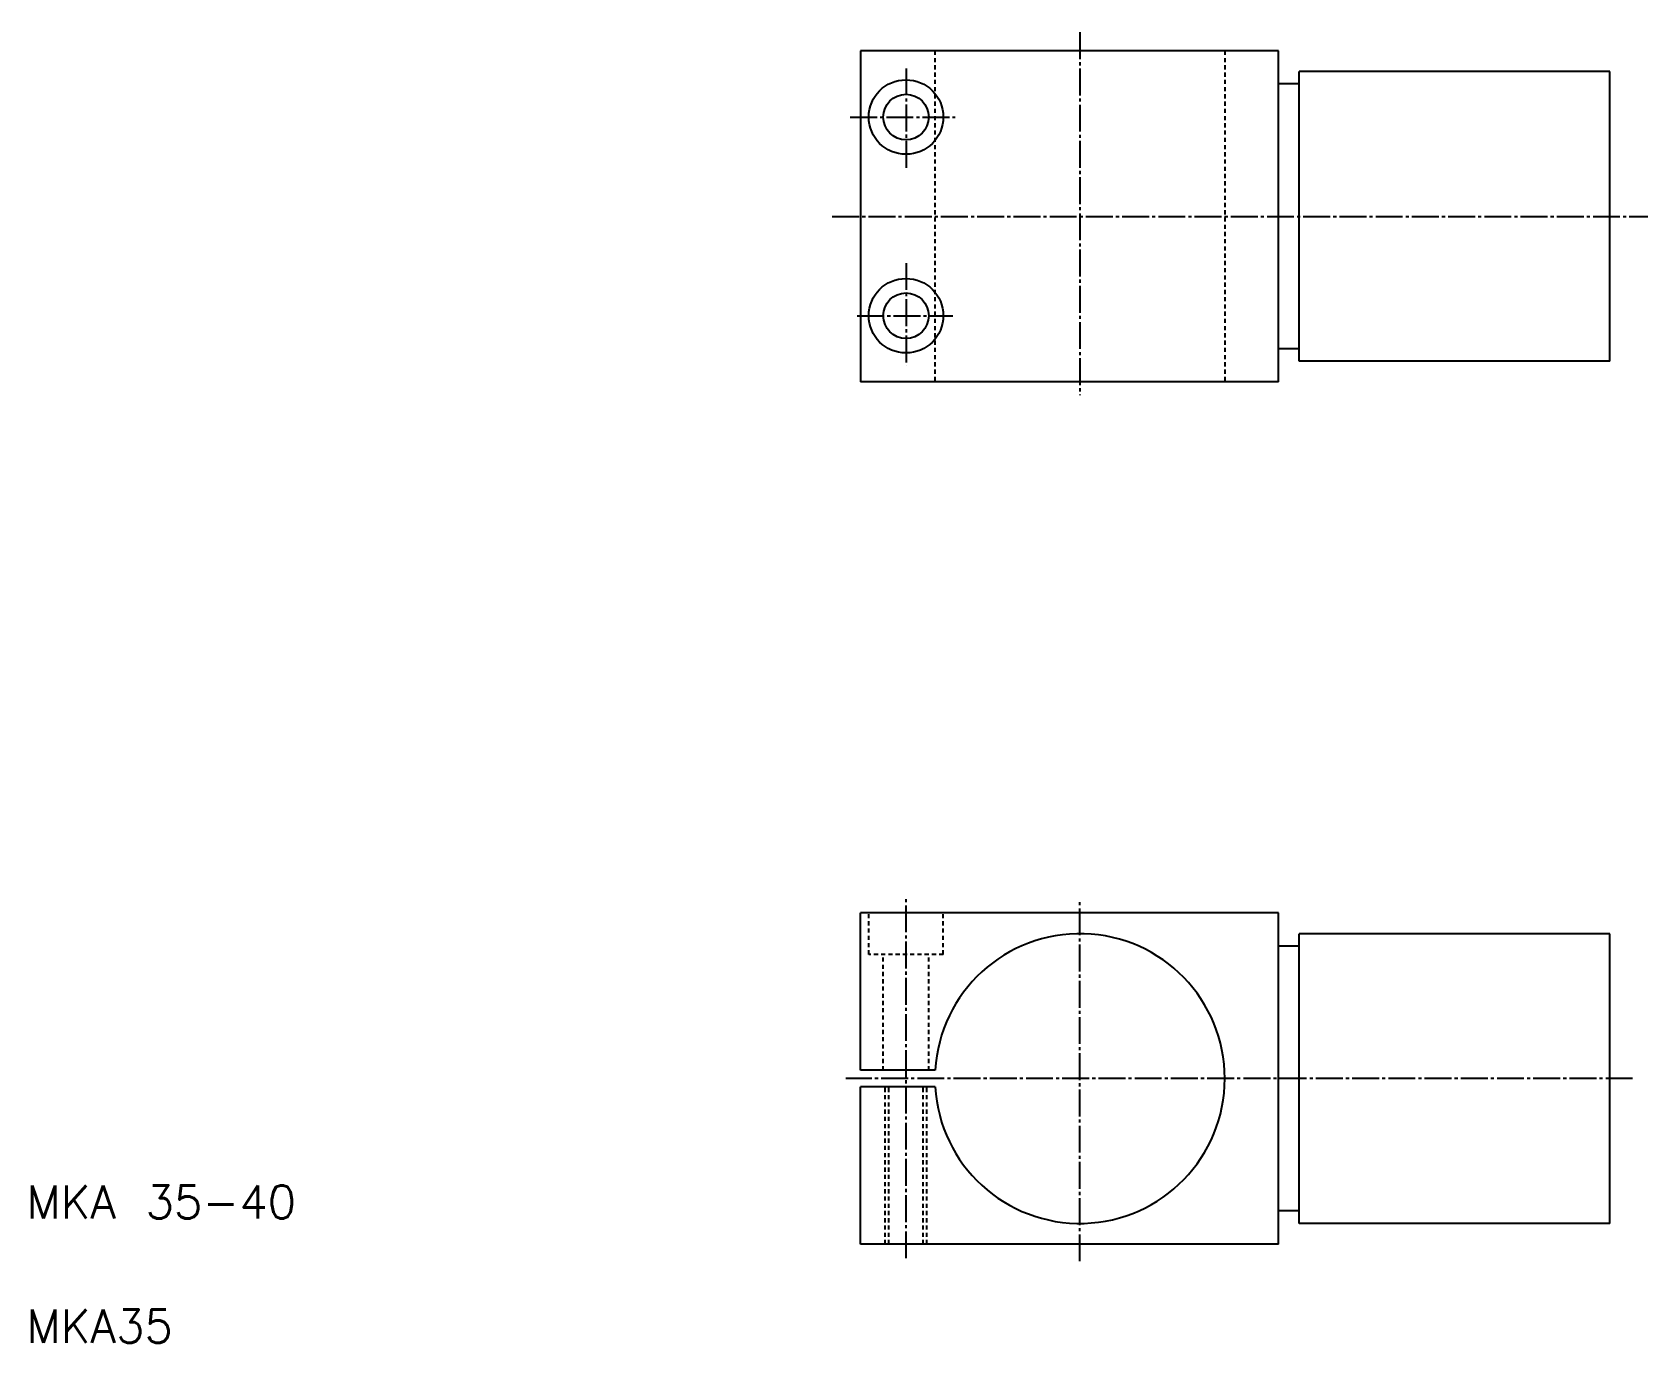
# Model space of a CAD drawing. Extents: x 11 to 206, y 10 to 168.
import ezdxf

# ---------------------------------------------------------------- set-up
doc = ezdxf.new("R2010")
doc.units = 0
doc.header["$LTSCALE"] = 0.25
doc.linetypes.add('CENTER', pattern=[17.5, 13, -1.5, 1.5, -1.5])
doc.linetypes.add('DASHED', pattern=[3.5, 2, -1.5])
doc.layers.get('0').update_dxf_attribs({"linetype": 'CONTINUOUS'})
doc.layers.add('CENTER', color=1, linetype='CENTER')
doc.styles.get("Standard").update_dxf_attribs({"font": 'txt', "bigfont": 'BIGFONT'})

msp = doc.modelspace()

# ---------------------------------------------------------------- linework, layer by layer
for p, q in [((110.7, 166.06), (110.7, 126.06)), ((161.2, 166.06), (110.7, 166.06)), ((161.2, 126.06), (161.2, 166.06)), ((163.7, 162.06), (161.2, 162.06)), ((163.7, 128.56), (163.7, 163.56)), ((201.2, 163.56), (163.7, 163.56)), ((201.2, 128.56), (201.2, 163.56)), ((163.7, 130.06), (161.2, 130.06)), ((201.2, 128.56), (163.7, 128.56)), ((161.2, 126.06), (110.7, 126.06)), ((110.7, 42.91), (110.7, 61.91)), ((161.2, 61.91), (110.7, 61.91)), ((161.2, 21.91), (161.2, 61.91)), ((163.7, 24.41), (163.7, 59.41)), ((201.2, 59.41), (163.7, 59.41)), ((201.2, 24.41), (201.2, 59.41)), ((163.7, 57.91), (161.2, 57.91)), ((110.7, 52.41), (110.7, 52.41)), ((110.7, 47.66), (110.7, 47.66)), ((119.73, 42.91), (110.7, 42.91)), ((119.73, 40.91), (110.7, 40.91)), ((110.7, 21.91), (110.7, 40.91)), ((163.7, 25.91), (161.2, 25.91)), ((201.2, 24.41), (163.7, 24.41)), ((161.2, 21.91), (110.7, 21.91))]:
    msp.add_line(p, q)
at = {"color": 3, "linetype": 'DASHED'}
for p, q in [((119.7, 166.06), (119.7, 126.06)), ((154.7, 166.06), (154.7, 126.06)), ((111.7, 56.91), (111.7, 61.91)), ((120.7, 56.91), (120.7, 61.91)), ((120.7, 56.91), (111.7, 56.91)), ((113.45, 42.91), (113.45, 56.91)), ((118.95, 42.91), (118.95, 56.91)), ((113.7, 21.91), (113.7, 40.91)), ((114.13, 21.91), (114.13, 40.91)), ((118.27, 21.91), (118.27, 40.91)), ((118.7, 21.91), (118.7, 40.91))]:
    msp.add_line(p, q, dxfattribs=at)
for centre, radius in [((116.2, 158.06), 4.5), ((116.2, 158.06), 2.75), ((116.2, 134.06), 4.5), ((116.2, 134.06), 2.75)]:
    msp.add_circle(centre, radius)
msp.add_arc((137.2, 41.91), 17.5, 183.2758, 176.7242)
at = {"layer": 'CENTER', "color": 1, "linetype": 'CENTER'}
for p, q in [((137.2, 168.3), (137.2, 124.46)), ((116.2, 163.94), (116.2, 151.94)), ((109.46, 158.06), (122.12, 158.06)), ((107.3, 146.06), (205.77, 146.06)), ((116.2, 140.42), (116.2, 128.04)), ((110.31, 134.06), (121.84, 134.06)), ((116.2, 20.2), (116.2, 63.62)), ((137.2, 19.84), (137.2, 63.49)), ((203.95, 41.91), (108.92, 41.91))]:
    msp.add_line(p, q, dxfattribs=at)

# ---------------------------------------------------------------- texts
for s, p in [('MKA 35-40', (10, 25)), ('MKA35', (10, 10))]:
    msp.add_text(s, height=4).set_placement(p)

doc.saveas('drawing.dxf')
